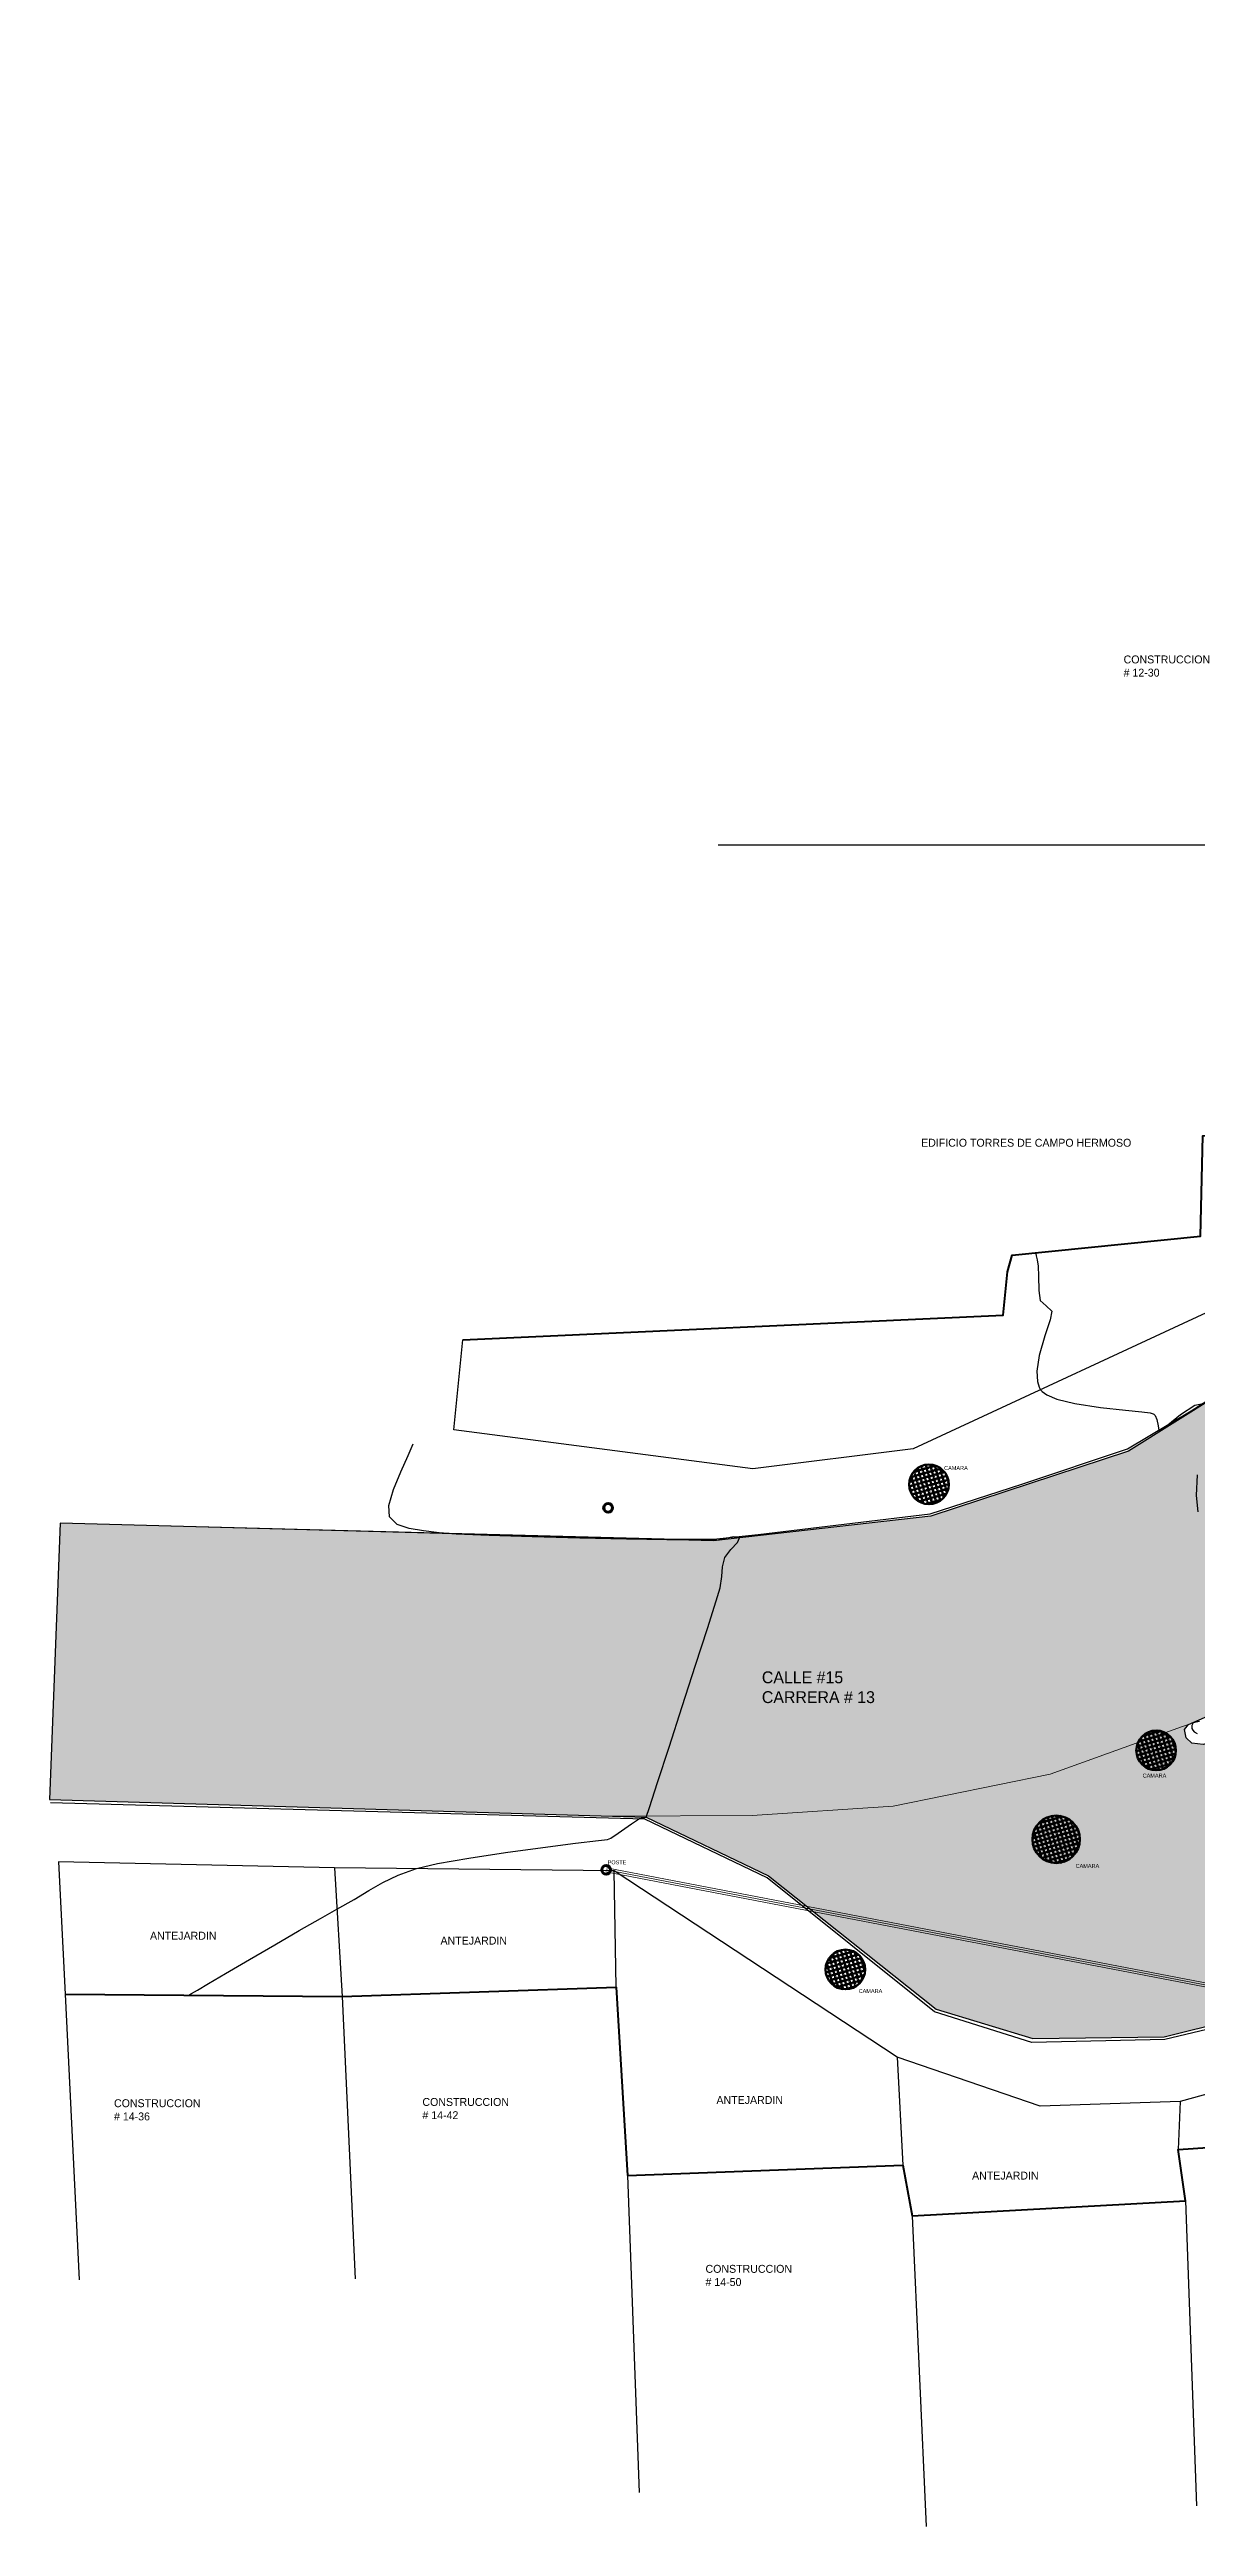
# Model space of a CAD drawing. Header units: inches. Extents: x 2908 to 3459, y -3172 to -55.
# Drawn here: x 3168.3 to 3197.3, y -119.8 to -57.3 of the extents above; entities that cross this region are included whole.
import ezdxf

# ---------------------------------------------------------------- set-up
doc = ezdxf.new("R2010")
doc.units = ezdxf.units.IN
doc.header["$MEASUREMENT"] = 0
for name, color, linetype in [('2TEXTO-MANCHETA', 7, 'Continuous'), ('C-TOPO-MAJR', 1, 'Continuous'), ('C-TOPO-MINR', 8, 'Continuous'), ('PERFIL', 7, 'Continuous')]:
    doc.layers.add(name, color=color, linetype=linetype)
for name, color, linetype, lineweight in [('ANDEN', 254, 'Continuous', 30), ('ANTEJARDIN', 190, 'Continuous', 30), ('DETALLE', 6, 'Continuous', 50), ('ELECTRICA', 250, 'Continuous', 15), ('FLECHA', 7, 'Continuous', 50), ('PARAM', 5, 'Continuous', 40), ('PARAMENTO', 170, 'Continuous', 30), ('TEXTO 2', 250, 'Continuous', 20), ('VIA', 251, 'Continuous', 5)]:
    doc.layers.add(name, color=color, linetype=linetype, lineweight=lineweight)
doc.styles.add('ARIAL', font='sanss___.ttf')
pattern_1 = [(15.8151399235, (-517811.456445, -1242083.69235), (-0.014710049393, 0.051931831008), [0.053975, -0.053975]), (105.8151399235, (-517811.456445, -1242083.69235), (-0.051931831008, -0.014710049393), [0.053975, -0.053975])]

# ---------------------------------------------------------------- blocks, each defined once
blk = doc.blocks.new('AeccArrow')
at = {"flags": 128}
blk.add_lwpolyline([(-0.45, 0, 0, 0, 0), (0.15, 0, 0.1, 0, 0), (0.45, 0, 0, 0, 0)], format="xyseb", dxfattribs=at)

msp = doc.modelspace()

# ---------------------------------------------------------------- hatches: boundary and pattern name
at = {"layer": 'DETALLE', "true_color": 0x939598}
h = msp.add_hatch(dxfattribs=at)
h.set_pattern_fill('SQUARE', color=252, scale=0.017, angle=15.81514)
h.set_pattern_definition(pattern_1)
edge = h.paths.add_edge_path()
edge.add_arc((3190.516, -93.461), 0.5, 0, 360)
h = msp.add_hatch(dxfattribs=at)
h.set_pattern_fill('SQUARE', color=252, scale=0.017, angle=15.81514)
h.set_pattern_definition(pattern_1)
edge = h.paths.add_edge_path()
edge.add_arc((3196.249, -100.173), 0.5, 0, 360)
h = msp.add_hatch(dxfattribs=at)
h.set_pattern_fill('SQUARE', color=252, scale=0.017, angle=15.81514)
h.set_pattern_definition(pattern_1)
edge = h.paths.add_edge_path()
edge.add_arc((3193.726, -102.416), 0.6, 0, 360)
h = msp.add_hatch(dxfattribs=at)
h.set_pattern_fill('SQUARE', color=252, scale=0.017, angle=15.81514)
h.set_pattern_definition(pattern_1)
edge = h.paths.add_edge_path()
edge.add_arc((3188.406, -105.699), 0.5, 0, 360)
at = {"layer": 'PERFIL'}
h = msp.add_hatch(dxfattribs=at)
h.set_pattern_fill('AR-CONC', color=251, scale=0.005)
h.set_pattern_definition([(50, (-836597.2255, -1052994.9305), (0.910923345, -0.0796954277), [0.09525, -1.04775]), (355, (-836597.2255, -1052994.9305), (-0.1762171071, 0.9552842262), [0.0762, -0.83820292085]), (100.4514447, (-836597.1496, -1052994.9371), (0.73470623545, 0.87558875956), [0.080950044, -0.890451223]), (46.1842, (-836597.2255, -1052994.6765), (1.3553952045, -0.2102116397), [0.142875, -1.571625]), (96.63555761, (-836597.1125, -1052994.694), (1.1870206703, 1.237130623), [0.1214251157, -1.3356780408]), (351.18415117, (-836597.2255, -1052994.6765), (1.1870206703, 1.237130623), [0.1142998354, -1.2572986596]), (21, (-836597.0985, -1052994.74), (0.75807195635, -0.51132599094), [0.09525, -1.04775]), (326, (-836597.0985, -1052994.74), (0.30901014174, 0.9209398306), [0.0762, -0.8382]), (71.451445, (-836597.0353, -1052994.7826), (1.0670820964, 0.40961384443), [0.080950044, -0.890449688]), (37.5, (-836597.2255, -1052994.93047), (0.01544301625, 0.422775194366), [0, -0.82804, 0, -0.8509, 0, -0.841375]), (7.5, (-836597.2255, -1052994.93047), (0.33409831255, 0.50090287409), [0, -0.48514, 0, -0.80899, 0, -0.320675]), (327.5, (-836597.5087, -1052994.93047), (0.677952975834, -0.02864371996), [0, -0.3175, 0, -0.9906, 0, -1.31445]), (317.5, (-836597.6357, -1052994.9305), (0.74064590693, 0.12713245517), [0, -0.41275, 0, -0.65786, 0, -0.93345])])
h.paths.add_polyline_path([(3214.085, -75.494), (3214.666, -71.261), (3216.044, -60.749), (3209.057, -59.888), (3207.862, -69.243), (3206.727, -77.761), (3205.788, -81.531), (3204.323, -84.49), (3201.714, -87.964), (3198.924, -90.509), (3195.551, -92.619), (3190.562, -94.267), (3185.077, -94.884), (3168.59, -94.436), (3168.323, -101.412), (3183.376, -101.854), (3186.464, -103.339), (3190.696, -106.704), (3193.137, -107.443), (3196.455, -107.4), (3199.767, -106.573), (3206.308, -105.283), (3238.438, -103.521), (3237.818, -96.591), (3218.405, -97.637), (3209.878, -98.123), (3203.527, -98.608), (3199.501, -99.436), (3197.44, -100.027), (3197.152, -99.99), (3197.003, -99.858), (3196.963, -99.642), (3197.068, -99.52), (3199.55, -98.431), (3202.008, -96.857), (3206.529, -93.278), (3208.736, -90.568), (3211.384, -85.848), (3212.519, -83.198)])

# ---------------------------------------------------------------- linework, layer by layer
at = {"layer": 'ANDEN', "flags": 128}
for points, elevation in [([(3171.384, -94.506), (3183.832, -94.836), (3185.076, -94.846), (3186.205, -94.728), (3190.548, -94.201), (3192.858, -93.457), (3195.53, -92.568), (3197.134, -91.609), (3198.9, -90.481), (3200.535, -89.023), (3201.684, -87.932), (3202.632, -86.672), (3204.274, -84.494), (3205.724, -81.521), (3206.701, -77.741), (3207.324, -72.837), (3207.953, -67.974)], 2186.357), ([(3238.444, -103.589), (3227.407, -104.204), (3219.219, -104.677), (3210.689, -105.121), (3206.324, -105.377), (3199.685, -106.698), (3196.47, -107.468), (3193.114, -107.544), (3190.656, -106.766), (3186.434, -103.391), (3183.347, -101.906), (3168.348, -101.498)], 2178.855)]:
    msp.add_lwpolyline(points, dxfattribs=dict(at, elevation=elevation))
at = {"layer": 'ANTEJARDIN', "flags": 128}
for points, elevation in [([(3206.676, -57.759), (3205.436, -67.678), (3204.339, -77.29), (3203.077, -83.596), (3198.456, -88.697), (3190.121, -92.561), (3186.074, -93.071), (3178.522, -92.086), (3178.756, -89.81)], 2189.552), ([(3189.716, -107.91), (3182.573, -103.208), (3175.515, -103.137), (3168.547, -102.982), (3168.72, -106.322)], 2179.536), ([(3182.626, -106.148), (3182.573, -103.208), (3175.515, -103.137), (3175.707, -106.385)], 2179.536), ([(3203.635, -107.162), (3196.855, -109.031), (3196.808, -110.246)], 2179.536), ([(3196.855, -109.031), (3193.321, -109.146), (3189.716, -107.91), (3189.716, -107.91)], 2179.536), ([(3189.716, -107.91), (3189.859, -110.634)], 2179.536)]:
    msp.add_lwpolyline(points, dxfattribs=dict(at, elevation=elevation))
at = {"layer": 'C-TOPO-MAJR', "color": 30, "linetype": 'Continuous', "lineweight": -3, "elevation": 2187, "flags": 128}
for points in [[(3193.205, -87.617), (3193.21, -87.639), (3193.223, -87.694), (3193.247, -87.796), (3193.276, -87.954), (3193.283, -88.209), (3193.288, -88.566), (3193.324, -88.82), (3193.476, -88.958), (3193.616, -89.095), (3193.572, -89.306), (3193.44, -89.711), (3193.301, -90.208), (3193.24, -90.604), (3193.251, -90.866), (3193.296, -91.011), (3193.331, -91.073), (3193.371, -91.119), (3193.49, -91.204), (3193.747, -91.311), (3194.198, -91.423), (3194.848, -91.523), (3195.479, -91.591), (3195.888, -91.632), (3196.098, -91.66), (3196.177, -91.679), (3196.195, -91.688), (3196.224, -91.724), (3196.268, -91.82), (3196.303, -91.981), (3196.316, -92.098), (3196.396, -92.08), (3196.54, -91.957), (3196.864, -91.697), (3197.226, -91.463), (3197.481, -91.412)], [(3197.288, -93.219), (3197.259, -93.74), (3197.3, -94.155)], [(3197.347, -99.441), (3197.18, -99.479), (3197.148, -99.542), (3197.146, -99.622), (3197.177, -99.665), (3197.211, -99.706), (3197.281, -99.744)]]:
    msp.add_lwpolyline(points, dxfattribs=at)
at = {"layer": 'C-TOPO-MINR', "color": 26, "linetype": 'Continuous', "lineweight": -3, "elevation": 2186.5, "flags": 128}
msp.add_lwpolyline([(3171.835, -106.35), (3171.903, -106.31), (3172.058, -106.22), (3172.334, -106.058), (3172.766, -105.805), (3173.373, -105.448), (3174.008, -105.077), (3174.62, -104.72), (3175.16, -104.411), (3175.577, -104.177), (3176.007, -103.931), (3176.38, -103.709), (3176.738, -103.507), (3177.124, -103.322), (3177.581, -103.152), (3178.114, -103.026), (3178.905, -102.888), (3179.831, -102.749), (3180.768, -102.622), (3181.592, -102.516), (3182.179, -102.444), (3182.405, -102.417), (3182.489, -102.387), (3182.672, -102.261), (3183.008, -102.028), (3183.207, -101.895), (3183.295, -101.877), (3183.376, -101.854), (3183.46, -101.611), (3183.667, -100.983), (3183.958, -100.092), (3184.291, -99.065), (3184.627, -98.024), (3184.925, -97.095), (3185.144, -96.402), (3185.243, -96.069), (3185.286, -95.789), (3185.308, -95.54), (3185.366, -95.31), (3185.514, -95.1), (3185.683, -94.927), (3185.738, -94.81), (3185.583, -94.787), (3185.343, -94.832), (3185.206, -94.866), (3185.141, -94.873), (3185.077, -94.879), (3184.994, -94.879), (3184.899, -94.877), (3184.619, -94.872), (3183.901, -94.859), (3182.883, -94.84), (3181.704, -94.814), (3180.502, -94.785), (3179.417, -94.753), (3178.588, -94.719), (3178.152, -94.686), (3177.764, -94.631), (3177.398, -94.574), (3177.096, -94.47), (3176.901, -94.28), (3176.886, -93.996), (3177.003, -93.593), (3177.187, -93.148), (3177.372, -92.736), (3177.496, -92.434)], dxfattribs=at)
at = {"layer": 'DETALLE'}
for centre, radius in [((3190.516, -93.461, 2186.748), 0.5), ((3182.418, -94.053, 2186.643), 0.12), ((3182.418, -94.053, 2186.643), 0.1), ((3196.249, -100.173, 2186.845), 0.5), ((3193.726, -102.416, 2186.976), 0.6), ((3182.368, -103.186, 2186.595), 0.12), ((3182.368, -103.186, 2186.595), 0.1), ((3188.406, -105.699, 2187.013), 0.5)]:
    msp.add_circle(centre, radius, dxfattribs=at)
at = {"layer": 'ELECTRICA', "elevation": 2178.064, "flags": 128}
for points in [[(3245.825, -104.949), (3217.894, -106.452), (3203.962, -107.381), (3182.358, -103.235)], [(3245.823, -104.899), (3217.891, -106.402), (3203.965, -107.33), (3182.368, -103.186)], [(3245.82, -104.849), (3217.888, -106.352), (3203.968, -107.28), (3182.377, -103.137)]]:
    msp.add_lwpolyline(points, dxfattribs=at)
at = {"layer": 'PARAM', "flags": 128}
for points, elevation in [([(3178.756, -89.81), (3192.391, -89.195), (3192.497, -88.099), (3192.613, -87.677), (3197.368, -87.195), (3197.425, -84.669), (3198.876, -84.634), (3198.968, -83.456), (3200.541, -83.369), (3200.871, -77.33), (3202.07, -67.389), (3203.491, -57.26)], 2186.745), ([(3168.72, -106.322), (3175.707, -106.385), (3182.626, -106.148), (3182.908, -110.899)], 2179.536), ([(3182.908, -110.899), (3189.859, -110.634), (3190.089, -111.919), (3196.994, -111.534), (3196.808, -110.246), (3203.797, -109.775), (3210.878, -109.404), (3210.984, -109.41), (3217.799, -108.967), (3217.896, -108.95), (3224.687, -108.656), (3224.881, -108.592), (3231.829, -108.257), (3231.967, -108.261), (3238.785, -107.92)], 2186.989)]:
    msp.add_lwpolyline(points, dxfattribs=dict(at, elevation=elevation))
at = {"layer": 'PARAMENTO', "flags": 128}
for points, elevation in [([(3200.871, -77.33), (3185.195, -77.33)], 2186.745), ([(3168.72, -106.322), (3169.069, -113.531)], 2179.536), ([(3175.707, -106.385), (3176.035, -113.506)], 2179.536), ([(3182.908, -110.899), (3183.203, -118.893)], 2179.536), ([(3196.994, -111.534), (3197.265, -119.236)], 2186.989), ([(3190.089, -111.919), (3190.447, -119.753)], 2186.989)]:
    msp.add_lwpolyline(points, dxfattribs=dict(at, elevation=elevation))
at = {"layer": 'PERFIL', "flags": 128}
for points, elevation in [([(3209.057, -59.888), (3207.862, -69.243), (3206.727, -77.761), (3205.788, -81.531), (3204.323, -84.49), (3201.714, -87.964), (3198.924, -90.509), (3195.551, -92.619), (3190.562, -94.267), (3185.077, -94.884), (3168.59, -94.436), (3168.323, -101.412), (3183.376, -101.854), (3186.464, -103.339), (3190.696, -106.704), (3193.137, -107.443), (3196.455, -107.4), (3199.767, -106.573), (3206.308, -105.283), (3238.438, -103.521)], 2199.566), ([(3238.438, -103.521), (3237.818, -96.591), (3218.405, -97.637), (3209.878, -98.123), (3203.527, -98.608), (3199.501, -99.436), (3197.44, -100.027), (3197.152, -99.99), (3197.003, -99.858), (3196.963, -99.642), (3197.068, -99.52), (3199.55, -98.431), (3202.008, -96.857), (3206.529, -93.278), (3208.736, -90.568), (3211.384, -85.848), (3212.519, -83.198), (3214.085, -75.494), (3214.666, -71.261), (3216.044, -60.749), (3209.057, -59.888)], 2189.2)]:
    msp.add_lwpolyline(points, dxfattribs=dict(at, elevation=elevation))
at = {"layer": 'VIA', "flags": 128}
for points, elevation in [([(3209.057, -59.888), (3207.862, -69.243), (3206.727, -77.761), (3205.788, -81.531), (3204.323, -84.49), (3201.714, -87.964), (3198.924, -90.509), (3195.551, -92.619), (3190.562, -94.267), (3185.077, -94.884), (3168.59, -94.436)], 2189.221), ([(3182.433, -101.834), (3186.052, -101.814), (3189.612, -101.576), (3193.577, -100.772), (3196.891, -99.575), (3197.068, -99.52)], 2178.619), ([(3238.601, -103.512), (3231.577, -103.919), (3219.431, -104.547), (3211.078, -104.998), (3206.308, -105.283), (3199.767, -106.573), (3196.455, -107.4), (3193.137, -107.443), (3190.696, -106.704), (3186.464, -103.339), (3183.376, -101.854), (3182.433, -101.834), (3168.323, -101.412)], 2178.619)]:
    msp.add_lwpolyline(points, dxfattribs=dict(at, elevation=elevation))

# ---------------------------------------------------------------- block references
at = {"layer": 'FLECHA'}
for p, xscale, yscale, zscale, rotation in [((3194.464, -95.734, -1206.962), 3.03730807363335, 3.03730807363335, 3.03730807363335, 205.923488983324), ((3176.792, -96.938, -1206.962), 3.037308073633268, 3.037308073633268, 3.037308073633268, 179.2898242115253), ((3195.229, -97.046, -1206.962), 3.03730807363335, 3.03730807363335, 3.03730807363335, 205.923488983324), ((3176.86, -98.864, -1206.962), 3.037308073633308, 3.037308073633308, 3.037308073633308, 358.5364882237113), ((3190.02, -102.984, -1206.962), 3.037308073633296, 3.037308073633296, 3.037308073633296, 337.1430678044192)]:
    msp.add_blockref('AeccArrow', p, dxfattribs=dict(at, xscale=xscale, yscale=yscale, zscale=zscale, rotation=rotation))

# ---------------------------------------------------------------- texts
at = {"layer": '2TEXTO-MANCHETA', "style": 'ARIAL'}
for s, p in [('CAMARA', (3190.898, -93.099, -5.492)), ('CAMARA', (3195.908, -100.858, -5.492)), ('POSTE', (3182.407, -103.046, -5.492)), ('CAMARA', (3194.216, -103.138, -5.492)), ('CAMARA', (3188.741, -106.293, -5.492))]:
    msp.add_text(s, height=0.1, dxfattribs=at).set_placement(p)
at = {"layer": 'TEXTO 2', "color": 0, "attachment_point": 1}
for s, insert, char_height, width in [('CONSTRUCCION\\P# 12-30', (3195.428, -72.548), 0.2, 2.48833), ('EDIFICIO TORRES DE CAMPO HERMOSO', (3190.318, -84.742), 0.2, 6.05566), ('CALLE #15\\PCARRERA # 13', (3186.299, -98.179), 0.3, 3.565), ('ANTEJARDIN', (3170.858, -104.749), 0.2, 2.48833), ('ANTEJARDIN', (3178.189, -104.872), 0.2, 2.48833), ('CONSTRUCCION\\P# 14-36', (3169.95, -108.974), 0.2, 2.48833), ('CONSTRUCCION\\P# 14-42', (3177.733, -108.943), 0.2, 2.48833), ('ANTEJARDIN', (3185.153, -108.894), 0.2, 2.48833), ('ANTEJARDIN', (3191.604, -110.8), 0.2, 2.48833), ('CONSTRUCCION\\P# 14-50', (3184.877, -113.153), 0.2, 2.48833)]:
    msp.add_mtext(s, dxfattribs=dict(at, insert=insert, char_height=char_height, width=width))

doc.saveas('drawing.dxf')
